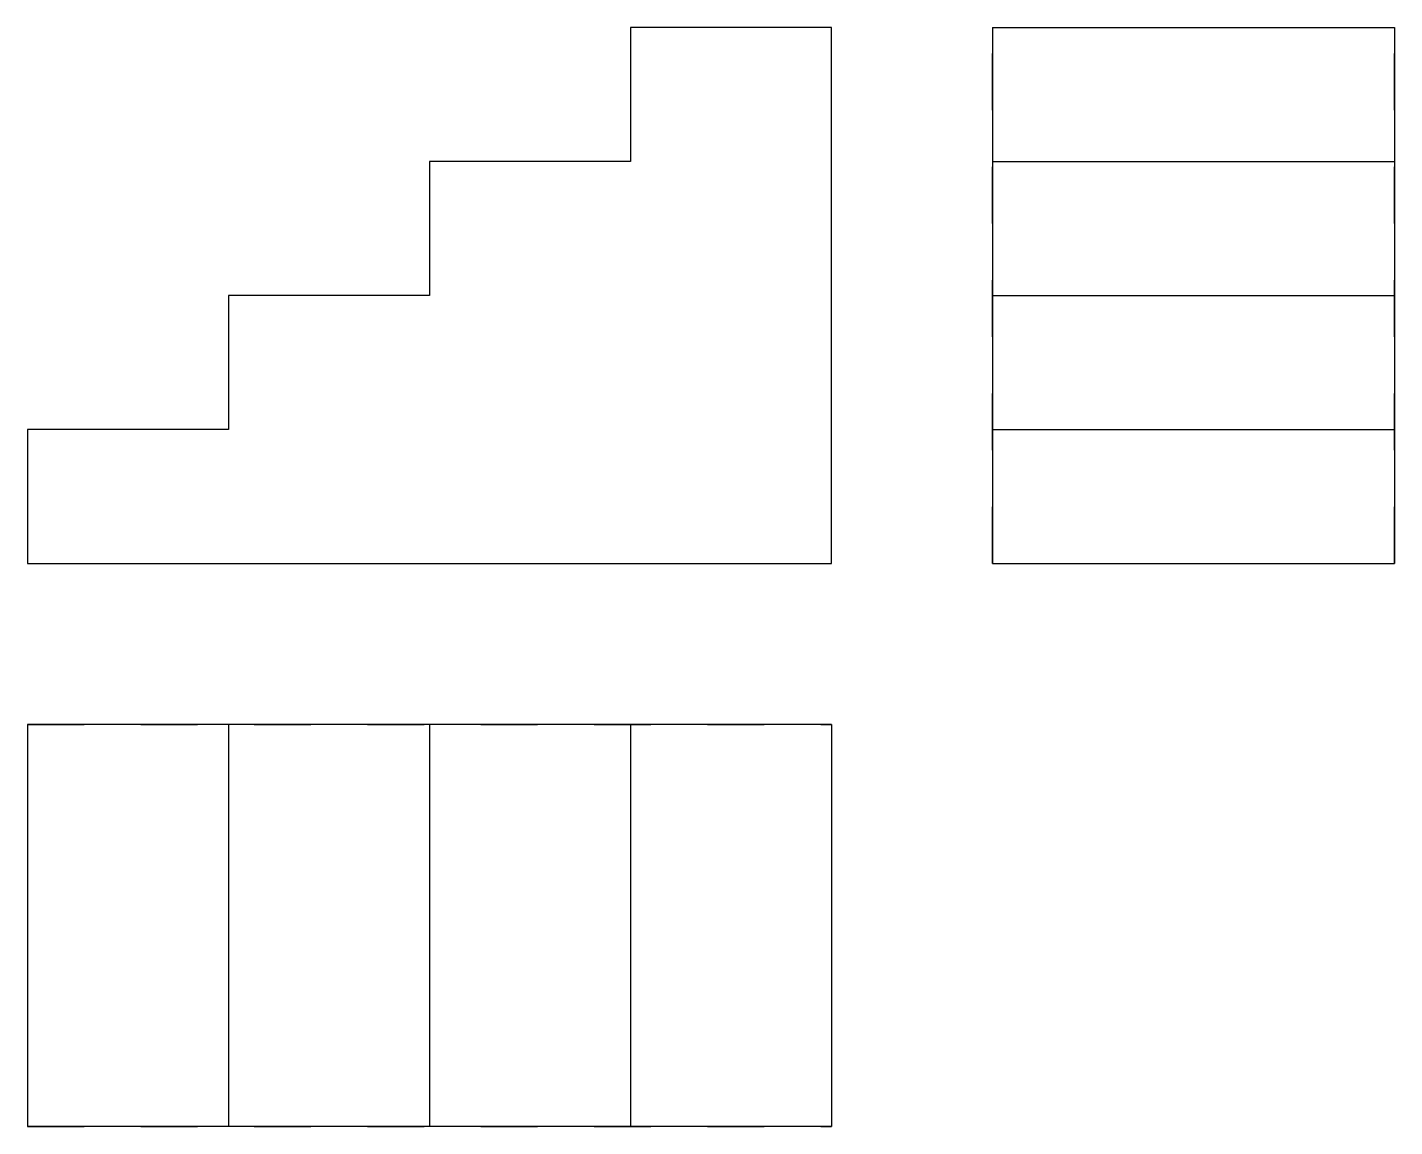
# Model space of a CAD drawing. Extents: x 0 to 2.41, y 0 to 1.94.
import ezdxf

# ---------------------------------------------------------------- set-up
doc = ezdxf.new("R2010")
doc.units = 0
doc.linetypes.add('HIDDEN', pattern=[0.070967, 0.047335, -0.023632])
for name, color, linetype in [('FRONT', 7, 'CONTINUOUS'), ('LEFT', 7, 'CONTINUOUS'), ('LEFT_HID', 7, 'HIDDEN'), ('TOP', 7, 'CONTINUOUS'), ('TOP_HID', 7, 'HIDDEN')]:
    doc.layers.add(name, color=color, linetype=linetype)

msp = doc.modelspace()

# ---------------------------------------------------------------- linework, layer by layer
at = {"layer": 'FRONT'}
for p, q in [((1.419355, 1.939785), (1.064516, 1.939785)), ((1.064516, 1.939785), (1.064516, 1.703226)), ((1.419355, 0.993548), (1.419355, 1.939785)), ((1.064516, 1.703226), (0.709677, 1.703226)), ((0.709677, 1.703226), (0.709677, 1.466667)), ((0.709677, 1.466667), (0.354839, 1.466667)), ((0.354839, 1.466667), (0.354839, 1.230107)), ((0.354839, 1.230107), (0, 1.230107)), ((0, 1.230107), (0, 0.993548)), ((0, 0.993548), (1.419355, 0.993548))]:
    msp.add_line(p, q, dxfattribs=at)
at = {"layer": 'LEFT'}
for p, q in [((1.703226, 1.939785), (2.412903, 1.939785)), ((1.703226, 1.939785), (1.703226, 1.703226)), ((2.412903, 1.939785), (2.412903, 1.703226)), ((1.703226, 1.703226), (2.412903, 1.703226)), ((1.703226, 1.703226), (1.703226, 1.466667)), ((2.412903, 1.703226), (2.412903, 1.466667)), ((1.703226, 1.466667), (2.412903, 1.466667)), ((1.703226, 1.466667), (1.703226, 1.230107)), ((2.412903, 1.466667), (2.412903, 1.230107)), ((1.703226, 1.230107), (2.412903, 1.230107)), ((1.703226, 1.230107), (1.703226, 0.993548)), ((2.412903, 1.230107), (2.412903, 0.993548)), ((1.703226, 0.993548), (2.412903, 0.993548))]:
    msp.add_line(p, q, dxfattribs=at)
at = {"layer": 'LEFT_HID', "linetype": 'HIDDEN'}
for p, q in [((1.703226, 0.993548), (1.703226, 1.939785)), ((2.412903, 0.993548), (2.412903, 1.939785))]:
    msp.add_line(p, q, dxfattribs=at)
at = {"layer": 'TOP'}
for p, q in [((0, 0.709677), (0, 0)), ((0.354839, 0.709677), (0, 0.709677)), ((0.354839, 0.709677), (0.354839, 0)), ((0.709677, 0.709677), (0.354839, 0.709677)), ((0.709677, 0.709677), (0.709677, 0)), ((1.064516, 0.709677), (0.709677, 0.709677)), ((1.064516, 0.709677), (1.064516, 0)), ((1.419355, 0.709677), (1.064516, 0.709677)), ((1.419355, 0.709677), (1.419355, 0)), ((0.354839, 0), (0, 0)), ((0.709677, 0), (0.354839, 0)), ((1.064516, 0), (0.709677, 0)), ((1.419355, 0), (1.064516, 0))]:
    msp.add_line(p, q, dxfattribs=at)
at = {"layer": 'TOP_HID', "linetype": 'HIDDEN'}
for p, q in [((0, 0.709677), (1.419355, 0.709677)), ((0, 0), (1.419355, 0))]:
    msp.add_line(p, q, dxfattribs=at)

doc.saveas('drawing.dxf')
